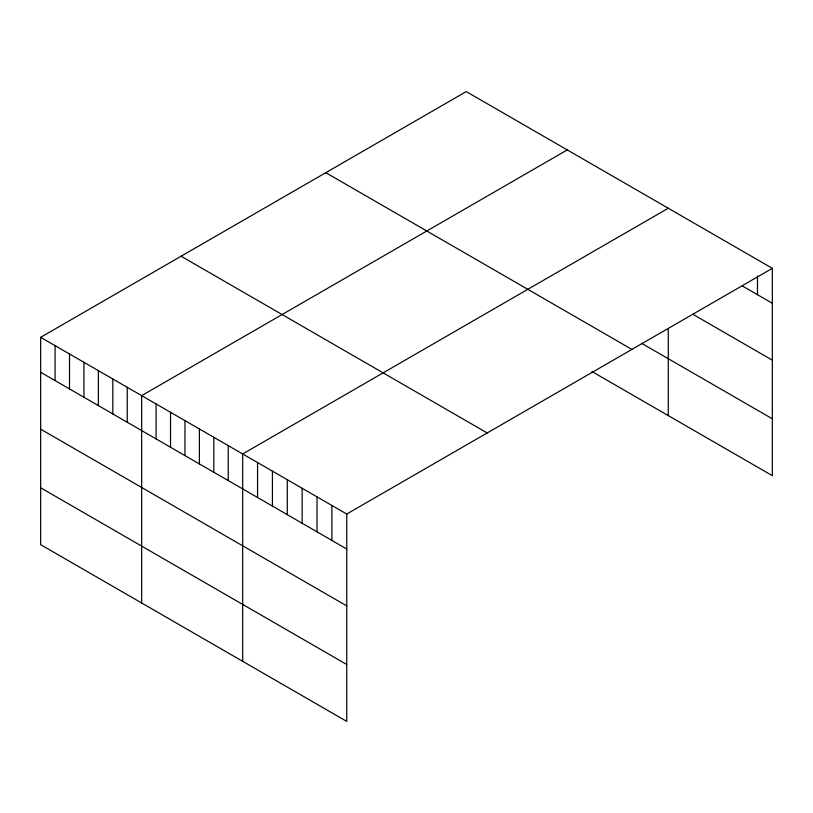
<?xml version="1.0" encoding="UTF-8"?>
<svg xmlns="http://www.w3.org/2000/svg" width="813" height="813" viewBox="0 0 813 813"><rect width="100%" height="100%" fill="white"/><g stroke="black" fill="none" stroke-linecap="round" stroke-linejoin="round"><path stroke-width="1.22" d="M40.65 337.314L346.755 514.04L346.755 721.405L40.65 544.669L40.65 337.314L466.245 91.595L772.35 268.331L772.35 475.686L591.996 371.561M567.261 149.917L141.665 395.626L141.665 602.992M668.276 208.24L242.681 453.949L242.681 661.315M346.755 514.04L772.35 268.331M742.615 286.115L772.35 303.279M692.696 314.194L772.35 360.179M641.477 343.238L772.35 418.797M325.8 172.681L631.904 349.417M181.096 256.227L487.2 432.953M40.65 372.263L346.755 548.999M40.65 429.162L346.755 605.888M40.65 487.78L346.755 664.506M757.482 275.973L757.482 294.692M668.276 329.397L668.276 415.606M331.887 505.452L331.887 540.411M317.019 496.875L317.019 531.824M302.151 488.288L302.151 523.237M287.284 479.7L287.284 514.659M272.416 471.123L272.416 506.072M257.548 462.536L257.548 497.485M228.25 445.615L228.25 480.574M213.819 437.292L213.819 472.241M199.388 428.959L199.388 463.908M184.958 420.626L184.958 455.575M170.527 412.293L170.527 447.252M156.096 403.959L156.096 438.918M127.235 387.303L127.235 422.252M112.804 378.97L112.804 413.919M98.373 370.637L98.373 405.585M83.942 362.303L83.942 397.262M69.512 353.97L69.512 388.929M55.081 345.637L55.081 380.596"/></g></svg>
